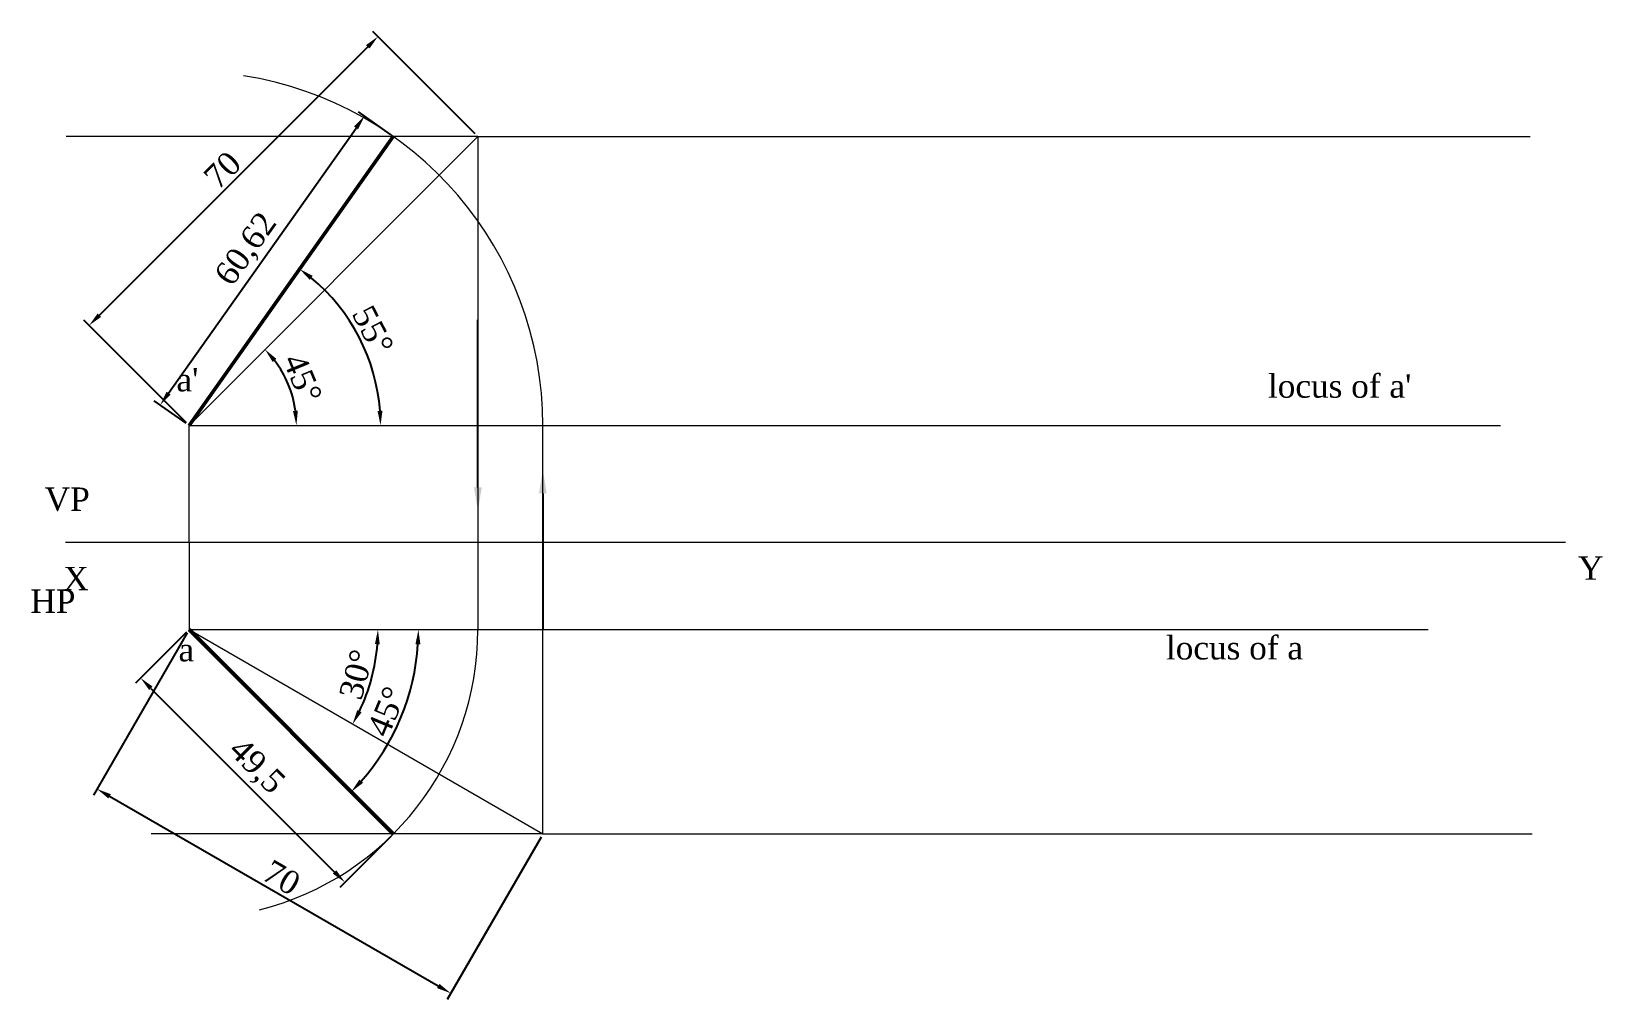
# Paper-space layout 'Layout10' of a CAD drawing. Header units: millimetres. Extents: x 5 to 274, y 0 to 166.
import ezdxf
from ezdxf import colors
from ezdxf.entities.mleader import LeaderData, LeaderLine
from ezdxf.math import Vec2, Vec3

# ---------------------------------------------------------------- set-up
doc = ezdxf.new("R2010")
doc.units = ezdxf.units.MM
for name, color, linetype, lineweight in [('PROJECTION_LINE', 250, 'Continuous', 5), ('VISIBLE_LINE', 170, 'Continuous', 50), ('XY LINE', 1, 'Continuous', 15)]:
    doc.layers.add(name, color=color, linetype=linetype, lineweight=lineweight)
doc.styles.get("Standard").update_dxf_attribs({"font": 'times.ttf', "height": 4})
doc.dimstyles.new('ISO-25', dxfattribs={"dimtxt": 4, "dimasz": 2.5, "dimexe": 1.25, "dimexo": 0.625, "dimtad": 1, "dimtoh": 1, "dimtxsty": 'Standard', "dimcen": 2.5, "dimadec": 0, "dimazin": 0, "dimtfac": 1, "dimtmove": 0, "dimatfit": 3, "dimfxl": 1, "dimarcsym": 0})

# ---------------------------------------------------------------- blocks, each defined once
blk = doc.blocks.new('*D56')
at = {"layer": 'Defpoints', "color": 0, "transparency": 16777216}
for p in [(64.62, 164.84), (81.74, 147.72), (32.25, 98.22)]:
    blk.add_point(p, dxfattribs=at)
at = {"layer": 'PROJECTION_LINE', "color": 0, "lineweight": -2, "transparency": 16777216}
for p, q in [((81.3, 148.16), (63.74, 165.72)), ((16.89, 117.11), (62.86, 163.07)), ((31.8, 98.66), (14.24, 116.22))]:
    blk.add_line(p, q, dxfattribs=at)
at = {"layer": 'PROJECTION_LINE', "color": 0, "transparency": 16777216}
for points in [[(62.56, 163.36), (63.15, 162.77), (64.62, 164.84)], [(16.6, 117.4), (17.19, 116.81), (15.13, 115.34)]]:
    blk.add_solid(points, dxfattribs=at)
at = {"layer": 'PROJECTION_LINE', "color": 0, "transparency": 16777216, "insert": (37.99, 141.97), "char_height": 4, "attachment_point": 5, "rotation": 45}
blk.add_mtext('70', dxfattribs=at)
blk = doc.blocks.new('*D57')
at = {"layer": 'Defpoints', "color": 0, "transparency": 16777216}
for p in [(62.31, 151.21), (67.25, 147.72), (32.25, 98.22)]:
    blk.add_point(p, dxfattribs=at)
at = {"layer": 'PROJECTION_LINE', "color": 0, "lineweight": -2, "transparency": 16777216}
for p, q in [((66.74, 148.08), (61.29, 151.93)), ((28.75, 103.75), (60.86, 149.17)), ((31.74, 98.58), (26.29, 102.43))]:
    blk.add_line(p, q, dxfattribs=at)
at = {"layer": 'PROJECTION_LINE', "color": 0, "transparency": 16777216}
for points in [[(60.52, 149.41), (61.21, 148.93), (62.31, 151.21)], [(28.41, 103.99), (29.09, 103.51), (27.31, 101.71)]]:
    blk.add_solid(points, dxfattribs=at)
at = {"layer": 'PROJECTION_LINE', "color": 0, "transparency": 16777216, "insert": (42.26, 128.26), "char_height": 4, "attachment_point": 5, "rotation": 54.7356}
blk.add_mtext('60,62', dxfattribs=at)
blk = doc.blocks.new('*D58')
at = {"layer": 'Defpoints', "color": 0, "transparency": 16777216}
for p in [(32.25, 63.22), (92.87, 28.22), (77.1, 0.91)]:
    blk.add_point(p, dxfattribs=at)
at = {"layer": 'PROJECTION_LINE', "color": 0, "lineweight": -2, "transparency": 16777216}
for p, q in [((31.93, 62.68), (15.86, 34.83)), ((18.65, 34.66), (74.94, 2.16)), ((92.56, 27.68), (76.48, -0.17))]:
    blk.add_line(p, q, dxfattribs=at)
at = {"layer": 'PROJECTION_LINE', "color": 0, "transparency": 16777216}
for points in [[(18.86, 35.02), (18.44, 34.3), (16.48, 35.91)], [(75.15, 2.52), (74.73, 1.8), (77.1, 0.91)]]:
    blk.add_solid(points, dxfattribs=at)
at = {"layer": 'PROJECTION_LINE', "color": 0, "transparency": 16777216, "insert": (48.13, 20.72), "char_height": 4, "attachment_point": 5, "rotation": 330}
blk.add_mtext('70', dxfattribs=at)
blk = doc.blocks.new('*D59')
at = {"layer": 'Defpoints', "color": 0, "transparency": 16777216}
for p in [(32.25, 63.22), (67.25, 28.22), (58.95, 19.93)]:
    blk.add_point(p, dxfattribs=at)
at = {"layer": 'PROJECTION_LINE', "color": 0, "lineweight": -2, "transparency": 16777216}
for p, q in [((31.8, 62.78), (23.07, 54.04)), ((25.72, 53.16), (57.19, 21.69)), ((66.8, 27.78), (58.07, 19.04))]:
    blk.add_line(p, q, dxfattribs=at)
at = {"layer": 'PROJECTION_LINE', "color": 0, "transparency": 16777216}
for points in [[(26.02, 53.45), (25.43, 52.86), (23.95, 54.93)], [(57.48, 21.99), (56.89, 21.4), (58.95, 19.93)]]:
    blk.add_solid(points, dxfattribs=at)
at = {"layer": 'PROJECTION_LINE', "color": 0, "transparency": 16777216, "insert": (43.66, 39.63), "char_height": 4, "attachment_point": 5, "rotation": 315}
blk.add_mtext('49,5', dxfattribs=at)
blk = doc.blocks.new('*D60')
at = {"layer": 'Defpoints', "color": 0, "transparency": 16777216}
for p in [(81.74, 147.72), (50.02, 102.98), (32.25, 98.22), (32.25, 98.22), (256.94, 98.22)]:
    blk.add_point(p, dxfattribs=at)
at = {"layer": 'PROJECTION_LINE', "color": 0, "lineweight": -2, "transparency": 16777216}
blk.add_arc((32.25, 98.22), 18.4, 7.7909, 37.2091, dxfattribs=at)
at = {"layer": 'PROJECTION_LINE', "color": 0, "transparency": 16777216}
for points in [[(46.59, 109.07), (47.21, 109.62), (45.26, 111.23)], [(50.89, 100.74), (50.06, 100.68), (50.65, 98.22)]]:
    blk.add_solid(points, dxfattribs=at)
at = {"layer": 'PROJECTION_LINE', "color": 0, "transparency": 16777216, "insert": (51.7, 106.28), "char_height": 4, "attachment_point": 5, "rotation": 292.5}
blk.add_mtext('45°', dxfattribs=at)
blk = doc.blocks.new('*D61')
at = {"layer": 'Defpoints', "color": 0, "transparency": 16777216}
for p in [(67.25, 147.72), (63.41, 108.49), (32.25, 98.22), (32.25, 98.22), (256.94, 98.22)]:
    blk.add_point(p, dxfattribs=at)
at = {"layer": 'PROJECTION_LINE', "color": 0, "lineweight": -2, "transparency": 16777216}
blk.add_arc((32.25, 98.22), 32.82, 4.3656, 50.37, dxfattribs=at)
at = {"layer": 'PROJECTION_LINE', "color": 0, "transparency": 16777216}
for points in [[(52.93, 123.16), (53.43, 123.83), (51.19, 125.01)], [(65.39, 100.73), (64.55, 100.7), (65.06, 98.22)]]:
    blk.add_solid(points, dxfattribs=at)
at = {"layer": 'PROJECTION_LINE', "color": 0, "transparency": 16777216, "insert": (63.75, 114.53), "char_height": 4, "attachment_point": 5, "rotation": 297.3678}
blk.add_mtext('55°', dxfattribs=at)
blk = doc.blocks.new('*D62')
at = {"layer": 'Defpoints', "color": 0, "transparency": 16777216}
for p in [(32.25, 63.22), (32.25, 63.22), (244.54, 63.22), (62.66, 52.15), (92.87, 28.22)]:
    blk.add_point(p, dxfattribs=at)
at = {"layer": 'PROJECTION_LINE', "color": 0, "lineweight": -2, "transparency": 16777216}
blk.add_arc((32.25, 63.22), 32.37, 334.4265, 355.5735, dxfattribs=at)
at = {"layer": 'PROJECTION_LINE', "color": 0, "transparency": 16777216}
for points in [[(64.1, 60.74), (64.93, 60.7), (64.61, 63.22)], [(61.81, 49.05), (61.07, 49.44), (60.28, 47.03)]]:
    blk.add_solid(points, dxfattribs=at)
at = {"layer": 'PROJECTION_LINE', "color": 0, "transparency": 16777216, "insert": (60.94, 55.53), "char_height": 4, "attachment_point": 5, "rotation": 75}
blk.add_mtext('30°', dxfattribs=at)
blk = doc.blocks.new('*D63')
at = {"layer": 'Defpoints', "color": 0, "transparency": 16777216}
for p in [(32.25, 63.22), (32.25, 63.22), (244.54, 63.22), (66.28, 43.57), (67.25, 28.22)]:
    blk.add_point(p, dxfattribs=at)
at = {"layer": 'PROJECTION_LINE', "color": 0, "lineweight": -2, "transparency": 16777216}
blk.add_arc((32.25, 63.22), 39.3, 318.645, 356.355, dxfattribs=at)
at = {"layer": 'PROJECTION_LINE', "color": 0, "transparency": 16777216}
for points in [[(71.05, 60.73), (71.89, 60.71), (71.55, 63.22)], [(62.05, 36.96), (61.44, 37.53), (60.04, 35.43)]]:
    blk.add_solid(points, dxfattribs=at)
at = {"layer": 'PROJECTION_LINE', "color": 0, "transparency": 16777216, "insert": (66.1, 49.19), "char_height": 4, "attachment_point": 5, "rotation": 67.5}
blk.add_mtext('45°', dxfattribs=at)

psp = doc.layouts.new('Layout10')

# ---------------------------------------------------------------- linework, layer by layer
at = {"layer": 'PROJECTION_LINE'}
for p, q in [((81.744, 147.715), (11.204, 147.715)), ((32.246, 98.218), (81.744, 147.715)), ((81.744, 147.715), (261.995, 147.715)), ((81.744, 147.715), (81.744, 63.218)), ((32.246, 78.218), (32.246, 98.218)), ((32.246, 98.218), (256.944, 98.218)), ((92.868, 28.218), (92.868, 98.218)), ((32.246, 78.218), (32.246, 63.218)), ((32.246, 63.218), (244.536, 63.218)), ((32.246, 63.218), (92.868, 28.218)), ((92.868, 28.218), (25.764, 28.218)), ((92.868, 28.218), (262.359, 28.218))]:
    psp.add_line(p, q, dxfattribs=at)
for centre, radius, start, end in [((32.246, 98.218), 60.622, 0, 81.14235), ((32.246, 63.218), 49.497, 284.12187, 360)]:
    psp.add_arc(centre, radius, start, end, dxfattribs=at)
at = {"layer": 'VISIBLE_LINE'}
for p, q in [((32.246, 98.218), (67.246, 147.715)), ((32.246, 63.218), (67.246, 28.218))]:
    psp.add_line(p, q, dxfattribs=at)
at = {"layer": 'XY LINE'}
psp.add_line((11.069, 78.218), (268.075, 78.218), dxfattribs=at)

# ---------------------------------------------------------------- texts
at = {"layer": 'PROJECTION_LINE'}
for s, p in [("a'", (30.093, 104.036)), ("locus of a'", (217.095, 102.961)), ('VP', (7.524, 83.574)), ('Y', (270.217, 71.763)), ('X', (10.71, 69.97)), ('HP', (5.075, 66.097)), ('locus of a', (199.618, 58.105)), ('a', (30.451, 57.778))]:
    psp.add_text(s, height=4, dxfattribs=at).set_placement(p)

# ---------------------------------------------------------------- dimensions: what is measured, and where the dimension line sits
for p1, p2, distance, picture, middle in [((32.246, 98.218), (81.744, 147.715), 24.212, '*D56', (37.99, 141.972)), ((32.246, 98.218), (67.246, 147.715), 6.048, '*D57', (42.263, 128.258)), ((32.246, 63.218), (92.868, 28.218), -31.529, '*D58', (48.125, 20.722)), ((32.246, 63.218), (67.246, 28.218), -11.728, '*D59', (43.657, 39.629))]:
    dim = psp.add_aligned_dim(p1=p1, p2=p2, distance=distance, dimstyle='ISO-25', dxfattribs=at)
    dim.commit()
    dim.dimension.update_dxf_attribs({"geometry": picture, "text_midpoint": middle})
for base, line1, line2, picture, middle in [((50.019, 102.98), ((32.246, 98.218), (256.944, 98.218)), ((32.246, 98.218), (81.744, 147.715)), '*D60', (51.702, 106.277)), ((63.415, 108.493), ((32.246, 98.218), (256.944, 98.218)), ((32.246, 98.218), (67.246, 147.715)), '*D61', (63.754, 114.527)), ((62.662, 52.147), ((32.246, 63.218), (244.536, 63.218)), ((32.246, 63.218), (92.868, 28.218)), '*D62', (60.942, 55.529)), ((66.284, 43.566), ((32.246, 63.218), (244.536, 63.218)), ((32.246, 63.218), (67.246, 28.218)), '*D63', (66.101, 49.195))]:
    dim = psp.add_angular_dim_2l(base=base, line1=line1, line2=line2, dimstyle='ISO-25', dxfattribs=at)
    dim.commit()
    dim.dimension.update_dxf_attribs({"geometry": picture, "text_midpoint": middle})

# ---------------------------------------------------------------- leaders
ml = psp.add_multileader_mtext('Standard', dxfattribs=at)
ml.set_content('')
ml.set_leader_properties()
ml.build(insert=Vec2(0, 0))
ml.multileader.update_dxf_attribs({"has_dogleg": 0})
ctx = ml.context
ctx.base_point, ctx.plane_origin = Vec3(81.744, 116.29), Vec3(81.744, 83.574)
notes = []
notes.append((ctx, [(0, (1, 1, 0), (73.744, 116.29), (1, 0), 8, [(0, [(81.744, 83.574)], 0, [])])]))
ctx.mtext, ml.multileader.dxf.content_type = None, 0
ml = psp.add_multileader_mtext('Standard', dxfattribs=at)
ml.set_content('')
ml.set_leader_properties()
ml.build(insert=Vec2(0, 0))
ml.multileader.update_dxf_attribs({"has_dogleg": 0})
ctx = ml.context
ctx.base_point, ctx.plane_origin = Vec3(92.868, 63.218), Vec3(92.868, 90.565)
notes.append((ctx, [(0, (1, 1, 0), (100.868, 63.218), (-1, 0), 8, [(0, [(92.868, 90.565)], 0, [])])]))
ctx.mtext, ml.multileader.dxf.content_type = None, 0
for ctx, leaders in notes:
    for number, flags, end, landing, length, lines in leaders:
        leader = LeaderData()
        leader.index, (leader.has_last_leader_line, leader.has_dogleg_vector, leader.attachment_direction) = number, flags
        leader.last_leader_point, leader.dogleg_vector, leader.dogleg_length = Vec3(end), Vec3(landing), length
        for number, points, colour, breaks in lines:
            line = LeaderLine()
            line.index, line.vertices, line.color, line.breaks = number, Vec3.list(points), colors.encode_raw_color(colour), breaks
            leader.lines.append(line)
        ctx.leaders.append(leader)

doc.saveas('drawing.dxf')
